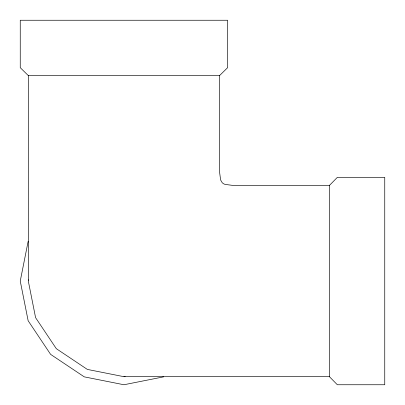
<?xml version="1.0" encoding="UTF-8"?>
<svg xmlns="http://www.w3.org/2000/svg" width="405" height="405" viewBox="0 0 405 405"><rect width="100%" height="100%" fill="white"/><g stroke="black" fill="none" stroke-linecap="round" stroke-linejoin="round"><path stroke-width="0.61" d="M28.142 241.38L20.25 281.06L28.142 320.74L50.62 354.38L84.26 376.858L123.94 384.75L163.62 376.858M28.552 279.82L28.309 281.06L35.589 317.657L56.32 348.68L87.343 369.411L123.94 376.69L329.427 376.69L337.33 384.75L384.75 384.75L384.75 177.37L337.33 177.37L329.427 185.429L329.427 376.69M219.571 75.573L227.63 67.67L227.63 20.25L20.25 20.25L20.25 67.67L28.309 75.573L219.571 75.573L219.571 172.049L220.609 179.947L222.239 182.761L223.54 183.764L225.053 184.391L232.951 185.429L329.427 185.429M123.94 376.69L125.18 376.447M28.385 280.255L28.309 75.573"/></g></svg>
